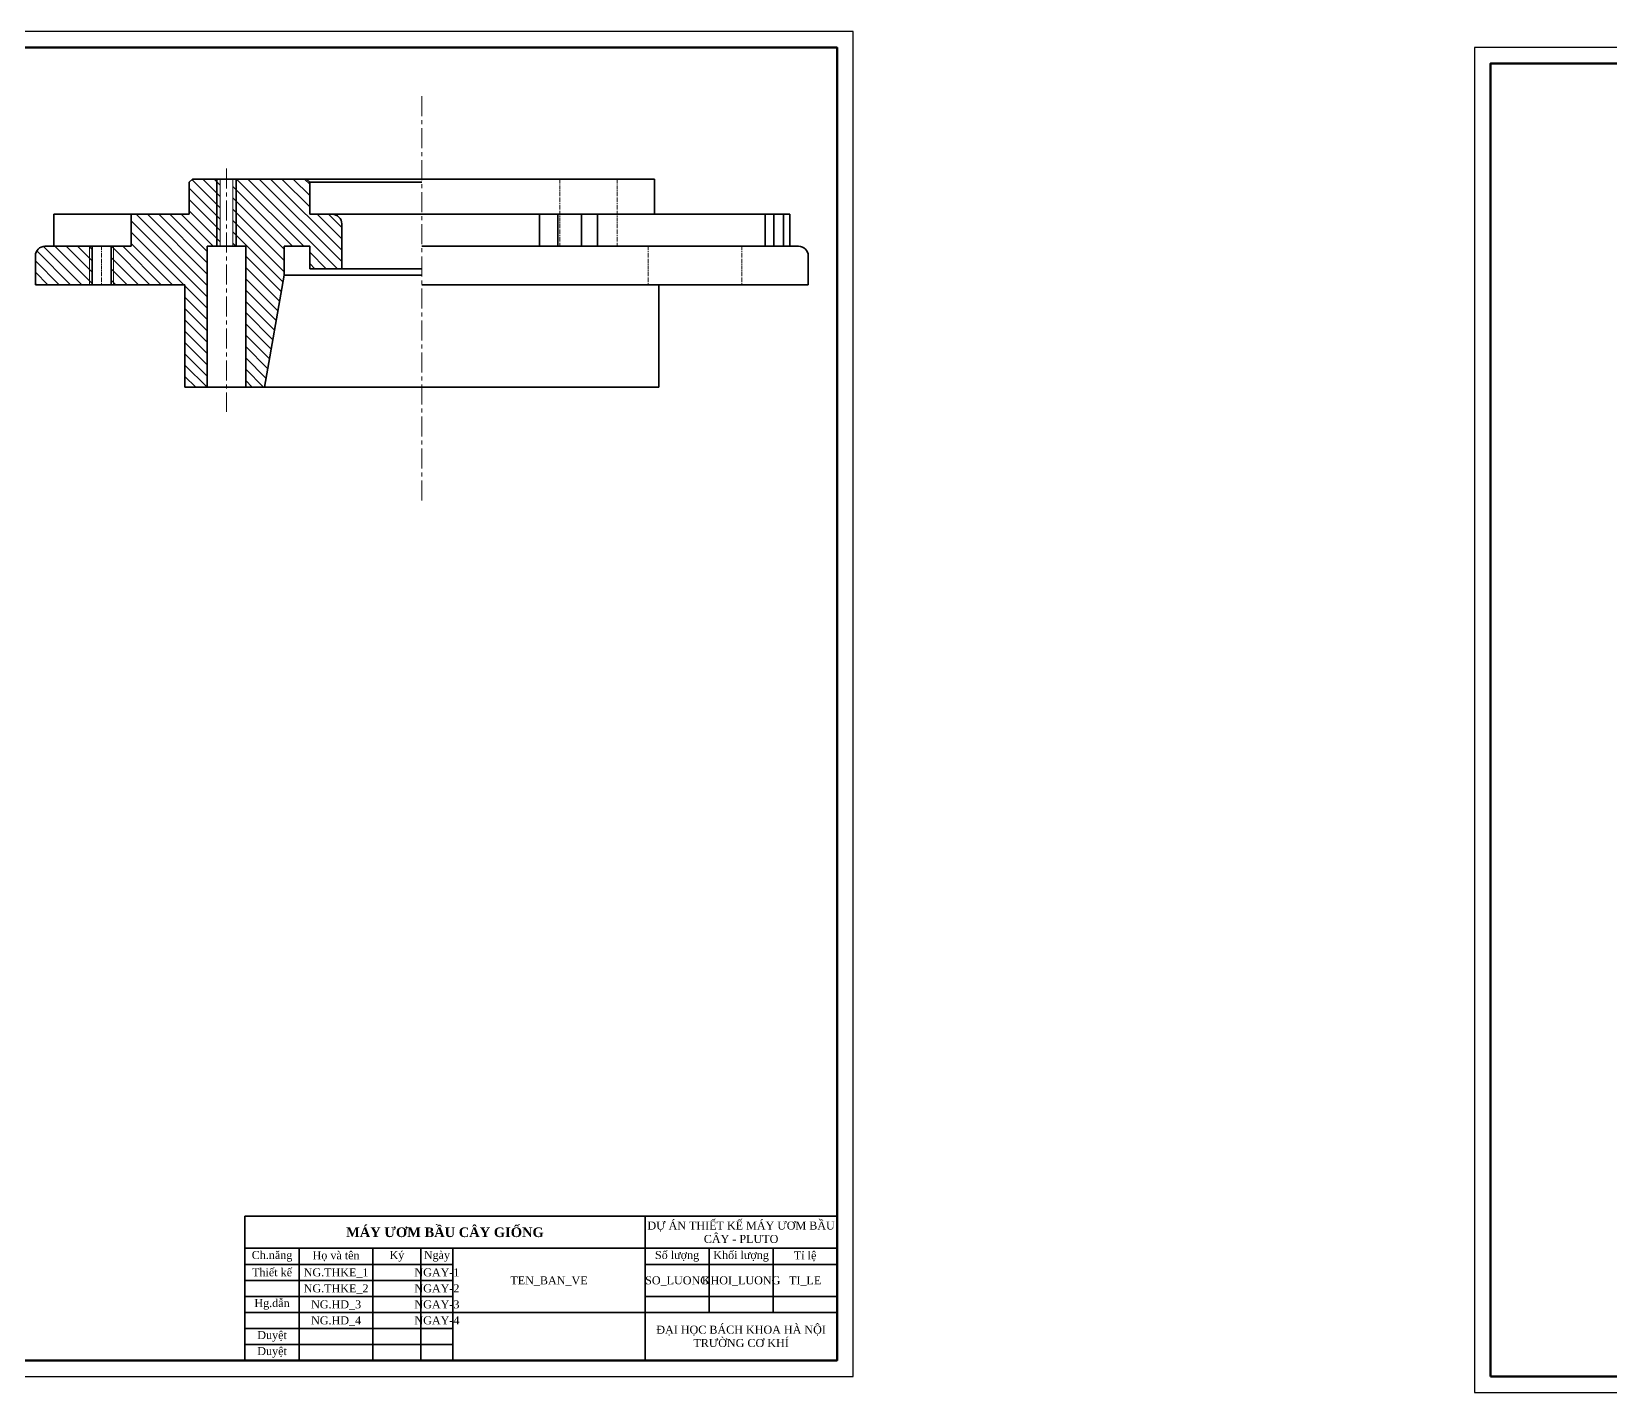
# Model space of a CAD drawing. Header units: millimetres. Extents: x -2719 to 4970, y -1200 to 2761.
# Drawn here: x 3214.9 to 3708.1, y 2215.2 to 2640.2 of the extents above; entities that cross this region are included whole.
import ezdxf
from ezdxf.enums import TextEntityAlignment as Align

# ---------------------------------------------------------------- set-up
doc = ezdxf.new("R2010")
doc.units = ezdxf.units.MM
doc.header["$LTSCALE"] = 5
doc.header["$MEASUREMENT"] = 0
doc.linetypes.add('CENTER', pattern=[2, 1.25, -0.25, 0.25, -0.25])
for name, color, linetype, lineweight in [('duong tam', 3, 'CENTER', 15), ('gach vat lieu', 3, 'Continuous', 15), ('LIENDAM', 3, 'Continuous', 50), ('net dam', 7, 'Continuous', 35), ('net manh', 7, 'Continuous', 15)]:
    doc.layers.add(name, color=color, linetype=linetype, lineweight=lineweight)
doc.styles.get("Standard").update_dxf_attribs({"font": 'times.ttf', "height": 2.5})

msp = doc.modelspace()

# ---------------------------------------------------------------- hatches: boundary and pattern name
at = {"layer": 'gach vat lieu'}
h = msp.add_hatch(dxfattribs=at)
h.set_pattern_fill('ANSI31', color=256, scale=20, angle=90)
h.set_pattern_definition([(135, (219.332, 1421.8003), (-1.767767, -1.767767), [])])
h.paths.add_polyline_path([(3233.083, 2573.171), (3219.135, 2573.171, 0.4142136), (3216.135, 2570.171), (3216.135, 2561.171), (3233.083, 2561.171)])
h.paths.add_polyline_path([(3233.833, 2573.171), (3233.083, 2573.171), (3233.083, 2561.171), (3233.833, 2561.171)])
h.paths.add_polyline_path([(3240.583, 2573.171), (3239.833, 2573.171), (3239.833, 2561.171), (3240.583, 2561.171)])
h.paths.add_polyline_path([(3269.833, 2573.171), (3272.833, 2573.171), (3272.833, 2594.171), (3265.177, 2594.171), (3264.177, 2593.171), (3264.177, 2583.171), (3246.087, 2583.171), (3246.087, 2573.171), (3240.583, 2573.171), (3240.583, 2561.171), (3262.833, 2561.171), (3262.833, 2529.171), (3269.833, 2529.171)])
h.paths.add_polyline_path([(3273.833, 2594.171), (3272.833, 2594.171), (3272.833, 2573.171), (3273.833, 2573.171)])
h.paths.add_polyline_path([(3278.833, 2594.171), (3277.833, 2594.171), (3277.833, 2573.171), (3278.833, 2573.171)])
h.paths.add_polyline_path([(3311.833, 2580.171, 0.4142136), (3308.833, 2583.171), (3301.833, 2583.171), (3301.833, 2593.171), (3300.833, 2594.171), (3278.833, 2594.171), (3278.833, 2573.171), (3281.833, 2573.171), (3281.833, 2529.171), (3287.661, 2529.171), (3293.833, 2564.171), (3293.833, 2573.171), (3301.833, 2573.171), (3301.833, 2566.171), (3311.833, 2566.171)])

# ---------------------------------------------------------------- linework, layer by layer
at = {"layer": 'Defpoints'}
for points in [[(2877.562, 2220.23), (3471.562, 2220.23), (3471.562, 2640.23), (2877.562, 2640.23)], [(3665.61, 2215.23), (4259.61, 2215.23), (4259.61, 2635.23), (3665.61, 2635.23)]]:
    msp.add_lwpolyline(points, close=True, dxfattribs=at)
at = {"layer": 'duong tam'}
for p, q in [((3336.833, 2620.038), (3336.833, 2493.55)), ((3275.833, 2597.464), (3275.833, 2521.431))]:
    msp.add_line(p, q, dxfattribs=at)
at = {"layer": 'duong tam', "ltscale": 0.2}
for p, q in [((3379.966, 2594.171), (3379.966, 2573.171)), ((3397.833, 2594.171), (3397.833, 2573.171)), ((3236.833, 2573.171), (3236.833, 2561.174)), ((3407.543, 2573.171), (3407.543, 2561.171)), ((3436.833, 2573.171), (3436.833, 2561.171))]:
    msp.add_line(p, q, dxfattribs=at)
at = {"layer": 'LIENDAM'}
for points in [[(2882.562, 2225.23), (3466.562, 2225.23), (3466.562, 2635.23), (2882.562, 2635.23)], [(3670.61, 2220.23), (4254.61, 2220.23), (4254.61, 2630.23), (3670.61, 2630.23)]]:
    msp.add_lwpolyline(points, close=True, dxfattribs=at)
at = {"layer": 'net dam'}
for p, q in [((3264.177, 2593.171), (3265.177, 2594.171)), ((3265.177, 2594.171), (3300.833, 2594.171)), ((3272.833, 2594.171), (3272.833, 2573.171)), ((3278.833, 2573.171), (3278.833, 2594.171)), ((3301.833, 2593.171), (3300.833, 2594.171)), ((3300.833, 2594.171), (3336.833, 2594.171)), ((3336.833, 2594.171), (3409.489, 2594.171)), ((3409.489, 2594.171), (3409.489, 2583.171)), ((3264.177, 2583.171), (3264.177, 2593.171)), ((3301.833, 2593.171), (3301.833, 2583.171)), ((3301.833, 2593.171), (3336.833, 2593.171)), ((3221.873, 2583.171), (3246.087, 2583.171)), ((3221.873, 2583.171), (3221.873, 2573.171)), ((3246.087, 2583.171), (3246.087, 2573.171)), ((3246.087, 2583.171), (3264.177, 2583.171)), ((3301.833, 2583.171), (3308.833, 2583.171)), ((3308.833, 2583.171), (3336.833, 2583.171)), ((3311.833, 2580.171), (3311.833, 2566.171)), ((3336.833, 2583.171), (3451.792, 2583.171)), ((3373.588, 2583.171), (3373.588, 2573.171)), ((3379.301, 2573.171), (3379.301, 2583.171)), ((3386.692, 2573.171), (3386.692, 2583.171)), ((3391.713, 2583.171), (3391.713, 2573.171)), ((3444.115, 2583.171), (3444.115, 2573.171)), ((3446.751, 2583.171), (3446.751, 2573.171)), ((3449.812, 2583.171), (3449.812, 2573.171)), ((3451.792, 2583.171), (3451.792, 2573.171)), ((3216.135, 2570.171), (3216.135, 2561.171)), ((3219.135, 2573.171), (3246.087, 2573.171)), ((3233.833, 2573.171), (3233.833, 2561.171)), ((3239.833, 2573.171), (3239.833, 2561.171)), ((3269.833, 2573.171), (3281.833, 2573.171)), ((3269.833, 2573.171), (3269.833, 2529.171)), ((3281.833, 2573.171), (3281.833, 2529.171)), ((3293.833, 2573.171), (3301.833, 2573.171)), ((3293.833, 2573.171), (3293.833, 2564.171)), ((3294.583, 2573.171), (3300.083, 2573.171)), ((3301.833, 2573.171), (3301.833, 2566.171)), ((3454.53, 2573.171), (3336.833, 2573.171)), ((3457.53, 2561.171), (3457.53, 2570.171)), ((3301.833, 2566.171), (3336.833, 2566.171)), ((3233.833, 2561.171), (3216.135, 2561.171)), ((3233.833, 2561.171), (3262.833, 2561.171)), ((3262.833, 2561.171), (3262.833, 2529.171)), ((3293.833, 2564.171), (3287.661, 2529.171)), ((3293.833, 2564.171), (3336.833, 2564.171)), ((3336.833, 2561.171), (3451.792, 2561.171)), ((3457.53, 2561.171), (3451.792, 2561.171)), ((3262.833, 2529.171), (3287.661, 2529.171)), ((3287.661, 2529.171), (3336.833, 2529.171)), ((3336.833, 2529.171), (3410.833, 2529.171)), ((3281.562, 2225.23), (3281.562, 2270.23)), ((3281.562, 2270.23), (3466.562, 2270.23)), ((3406.562, 2225.23), (3406.562, 2270.23)), ((3466.562, 2270.23), (3466.562, 2225.23)), ((3281.562, 2260.23), (3466.562, 2260.23)), ((3298.562, 2225.23), (3298.562, 2260.23)), ((3321.562, 2225.23), (3321.562, 2260.23)), ((3336.562, 2225.23), (3336.562, 2260.23)), ((3346.562, 2225.23), (3346.562, 2260.23)), ((3426.562, 2260.23), (3426.562, 2240.23)), ((3446.562, 2260.23), (3446.562, 2240.23)), ((3281.562, 2255.23), (3346.562, 2255.23)), ((3406.562, 2255.23), (3466.562, 2255.23)), ((3281.562, 2250.23), (3346.562, 2250.23)), ((3281.562, 2245.23), (3346.562, 2245.23)), ((3406.562, 2245.23), (3466.562, 2245.23)), ((3281.562, 2240.23), (3466.562, 2240.23)), ((3281.562, 2235.23), (3346.562, 2235.23)), ((3281.562, 2230.23), (3346.562, 2230.23)), ((3466.562, 2225.23), (3281.562, 2225.23))]:
    msp.add_line(p, q, dxfattribs=at)
msp.add_lwpolyline([(3410.833, 2529.171), (3410.833, 2561.171)], dxfattribs=at)
for centre, start, end in [((3308.833, 2580.171), 0, 90), ((3219.135, 2570.171), 90, 180), ((3454.53, 2570.171), 0, 90)]:
    msp.add_arc(centre, 3, start, end, dxfattribs=at)
at = {"layer": 'net manh'}
for p, q in [((3273.833, 2594.171), (3273.833, 2573.171)), ((3277.833, 2573.171), (3277.833, 2594.171)), ((3233.083, 2573.171), (3233.083, 2561.171)), ((3240.583, 2573.171), (3240.583, 2561.171))]:
    msp.add_line(p, q, dxfattribs=at)

# ---------------------------------------------------------------- texts
at = {"layer": 'net dam', "attachment_point": 5}
for s, width, insert, char_height in [('DỰ ÁN THIẾT KẾ MÁY ƯƠM BẦU CÂY - PLUTO', 60, (3436.562, 2265.23), 2.5), ('{\\fTimes New Roman|b1|i0|c0|p18;MÁY ƯƠM BẦU CÂY GIỐNG}', 125, (3344.062, 2265.23), 3), ('Ch.năng', 17, (3290.062, 2257.73), 2.5), ('Họ và tên', 23, (3310.062, 2257.73), 2.5), ('Ký', 15, (3329.062, 2257.73), 2.5), ('Ngày', 10, (3341.562, 2257.73), 2.5), ('Số lượng', 20, (3416.562, 2257.73), 2.5), ('Khối lượng', 20, (3436.562, 2257.73), 2.5), ('Tỉ lệ', 20, (3456.562, 2257.73), 2.5), ('Thiết kế', 17, (3290.062, 2252.73), 2.5), ('Hg.dẫn', 17, (3290.062, 2242.73), 2.5), ('Duyệt', 17, (3290.062, 2232.73), 2.5), ('ĐẠI HỌC BÁCH KHOA HÀ NỘI \\PTRƯỜNG CƠ KHÍ', 60, (3436.562, 2232.73), 2.5), ('Duyệt', 17, (3290.062, 2227.73), 2.5)]:
    msp.add_mtext_dynamic_manual_height_columns(s, width=width, gutter_width=12.5, heights=[0], dxfattribs=dict(at, insert=insert, char_height=char_height))
at = {"layer": 'net dam'}
for tag, p in [('NG.THKE_1', (3310.062, 2252.73)), ('NGAY-1', (3341.562, 2252.73)), ('NG.THKE_2', (3310.062, 2247.73)), ('NGAY-2', (3341.562, 2247.73)), ('TEN_BAN_VE', (3376.562, 2250.23)), ('SO_LUONG', (3416.562, 2250.23)), ('KHOI_LUONG', (3436.562, 2250.23)), ('TI_LE', (3456.562, 2250.23)), ('NG.HD_3', (3310.062, 2242.73)), ('NGAY-3', (3341.562, 2242.73)), ('NG.HD_4', (3310.062, 2237.73)), ('NGAY-4', (3341.562, 2237.73))]:
    msp.add_attdef(tag, text='', height=2.5, dxfattribs=at).set_placement(p, align=Align.MIDDLE_CENTER)

doc.saveas('drawing.dxf')
